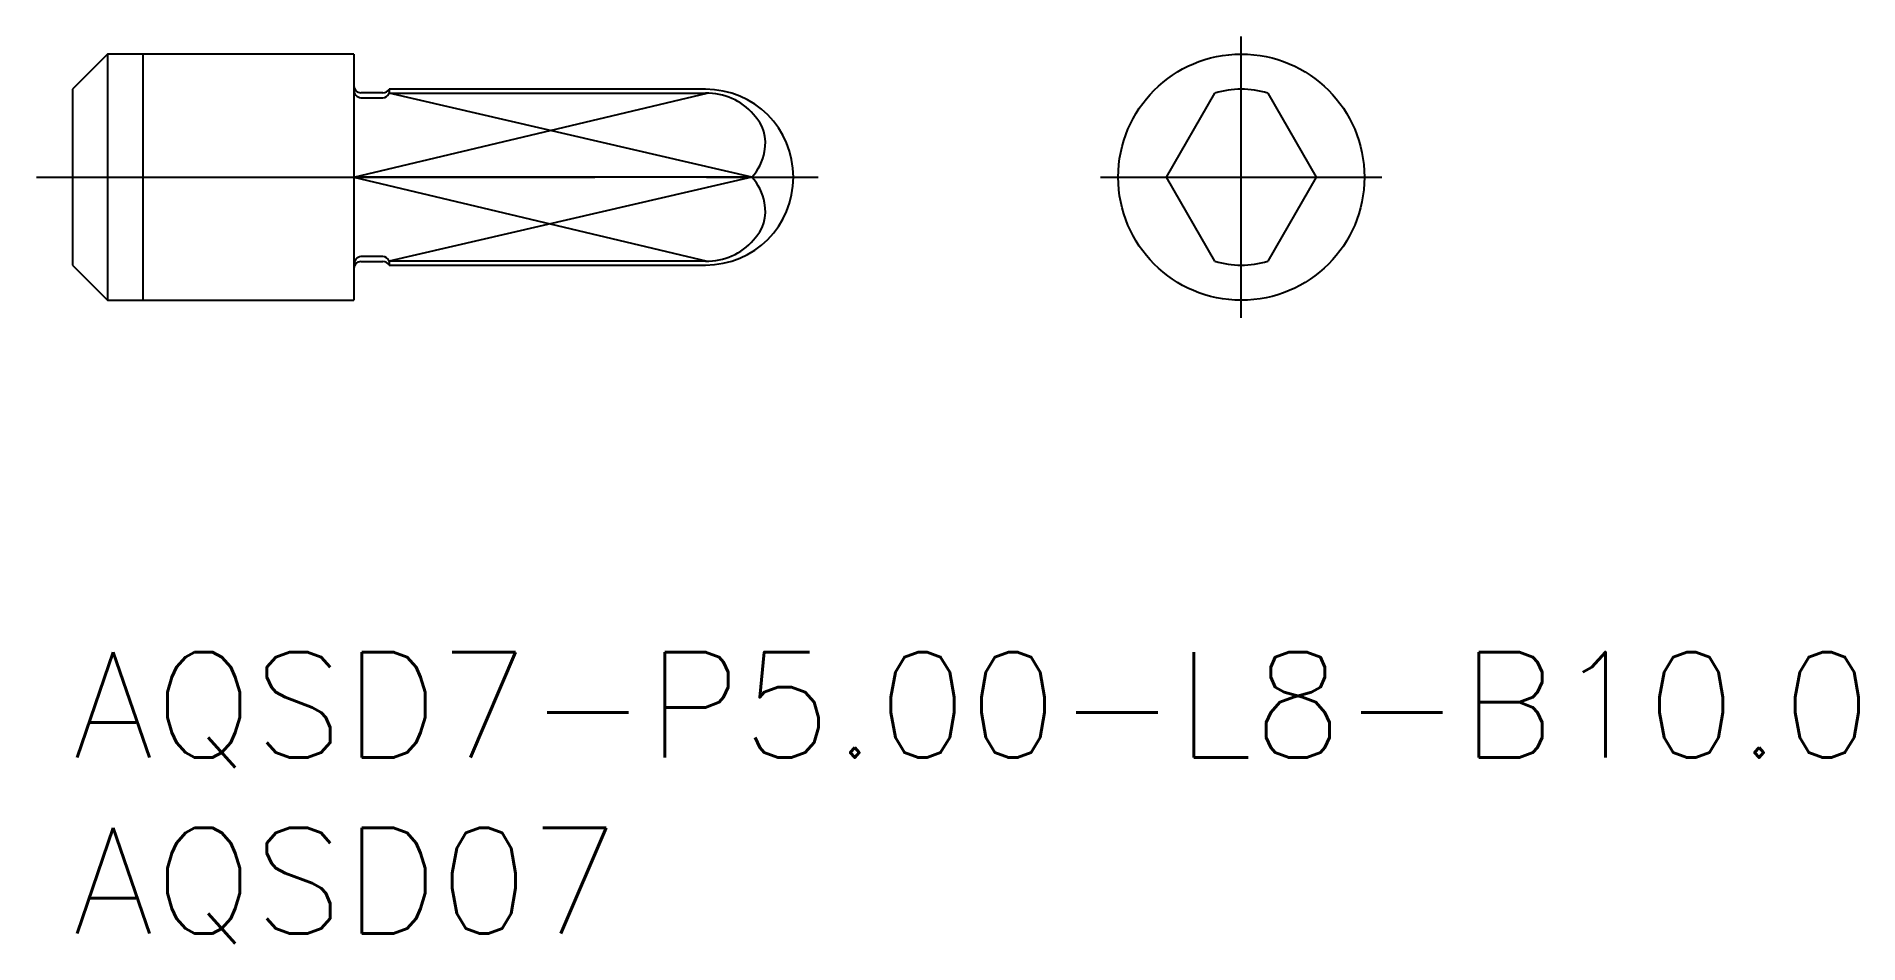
# Model space of a CAD drawing. Extents: x -1 to 50.8, y -8.3 to 17.5.
import ezdxf

# ---------------------------------------------------------------- set-up
doc = ezdxf.new("R2010")
doc.units = 0
doc.header["$LTSCALE"] = 0.5
doc.linetypes.add('CENTER', pattern=[50.8, 31.75, -6.35, 6.35, -6.35])
for name, color, linetype in [('MSM_CENTER', 1, 'CENTER'), ('MSM_CONTINUOUS', 7, 'CONTINUOUS'), ('MSM_NARROW', 5, 'CONTINUOUS'), ('MSM_PART_NUMBER', 7, 'CONTINUOUS')]:
    doc.layers.add(name, color=color, linetype=linetype)
doc.styles.get("Standard").update_dxf_attribs({"font": 'txt.shx', "height": 1, "bigfont": 'bigfont.shx'})

# ---------------------------------------------------------------- blocks, each defined once
blk = doc.blocks.new('*U16')
at = {"layer": 'MSM_PART_NUMBER'}
blk.add_text('AQSD7-P5.00-L8-B10.0', height=3, dxfattribs=at).set_placement((0, -3))
blk = doc.blocks.new('*U17')
at = {"layer": 'MSM_PART_NUMBER'}
blk.add_text('AQSD07', height=3, dxfattribs=at).set_placement((0, -8))

msp = doc.modelspace()

# ---------------------------------------------------------------- linework, layer by layer
at = {"layer": 'MSM_CENTER'}
for p, q in [((33.235, 9.5), (33.235, 17.5)), ((-1.025, 13.5), (21.525, 13.5)), ((29.235, 13.5), (37.235, 13.5))]:
    msp.add_line(p, q, dxfattribs=at)
at = {"layer": 'MSM_CONTINUOUS'}
for p, q in [((1, 17), (0, 16)), ((8, 17), (1, 17)), ((1, 17), (1, 10)), ((8, 17), (8, 10)), ((0, 16), (0, 11)), ((8.827, 15.9), (8.2, 15.9)), ((8.2, 15.753), (8.827, 15.753)), ((18, 16), (9, 16)), ((9, 16), (9, 15.885)), ((9, 15.885), (18, 15.885)), ((31.109, 13.5), (32.485, 15.885)), ((33.985, 15.885), (35.362, 13.5)), ((19.314, 13.5), (8, 13.5)), ((32.485, 11.115), (31.109, 13.5)), ((35.362, 13.5), (33.985, 11.115)), ((0, 11), (1, 10)), ((8.827, 11.247), (8.2, 11.247)), ((8.2, 11.1), (8.827, 11.1)), ((9, 11.115), (9, 11)), ((18, 11.115), (9, 11.115)), ((9, 11), (18, 11)), ((1, 10), (8, 10))]:
    msp.add_line(p, q, dxfattribs=at)
msp.add_circle((33.235, 13.5), 3.5, dxfattribs=at)
for centre, radius, start, end in [((8.2, 16.1), 0.2, 180, 270), ((8.232, 15.983), 0.232, 178.5448, 262.1184), ((8.827, 16.1), 0.2, 270, 330), ((8.813, 15.952), 0.199, 274.0568, 340.3232), ((18, 13.5), 2.5, 270, 90), ((18.049, 14.145), 1.741, 40.7344, 91.6135), ((33.235, 13.5), 2.5, 72.5424, 107.4576), ((18.556, 14.472), 1.146, 347.7404, 44.8718), ((18.324, 14.446), 1.369, 316.3122, 350.8959), ((18.324, 12.554), 1.369, 9.1041, 43.6878), ((18.556, 12.528), 1.146, 315.1282, 12.2596), ((18.049, 12.855), 1.741, 268.3865, 319.2656), ((8.248, 11.003), 0.248, 101.0724, 176.9165), ((8.2, 10.9), 0.2, 90, 180), ((8.806, 11.04), 0.208, 21.2445, 84.3755), ((8.827, 10.9), 0.2, 30, 90), ((33.235, 13.5), 2.5, 252.5424, 287.4576)]:
    msp.add_arc(centre, radius, start, end, dxfattribs=at)
at = {"layer": 'MSM_NARROW'}
for p, q in [((2, 17), (2, 10)), ((8, 13.5), (18.049, 15.886)), ((19.314, 13.5), (9, 15.885)), ((8, 13.5), (18.049, 11.114)), ((19.314, 13.5), (9, 11.115))]:
    msp.add_line(p, q, dxfattribs=at)

# ---------------------------------------------------------------- block references
at = {"layer": 'MSM_CONTINUOUS'}
for name in ['*U16', '*U17']:
    msp.add_blockref(name, (0, 0), dxfattribs=at)

doc.saveas('drawing.dxf')
